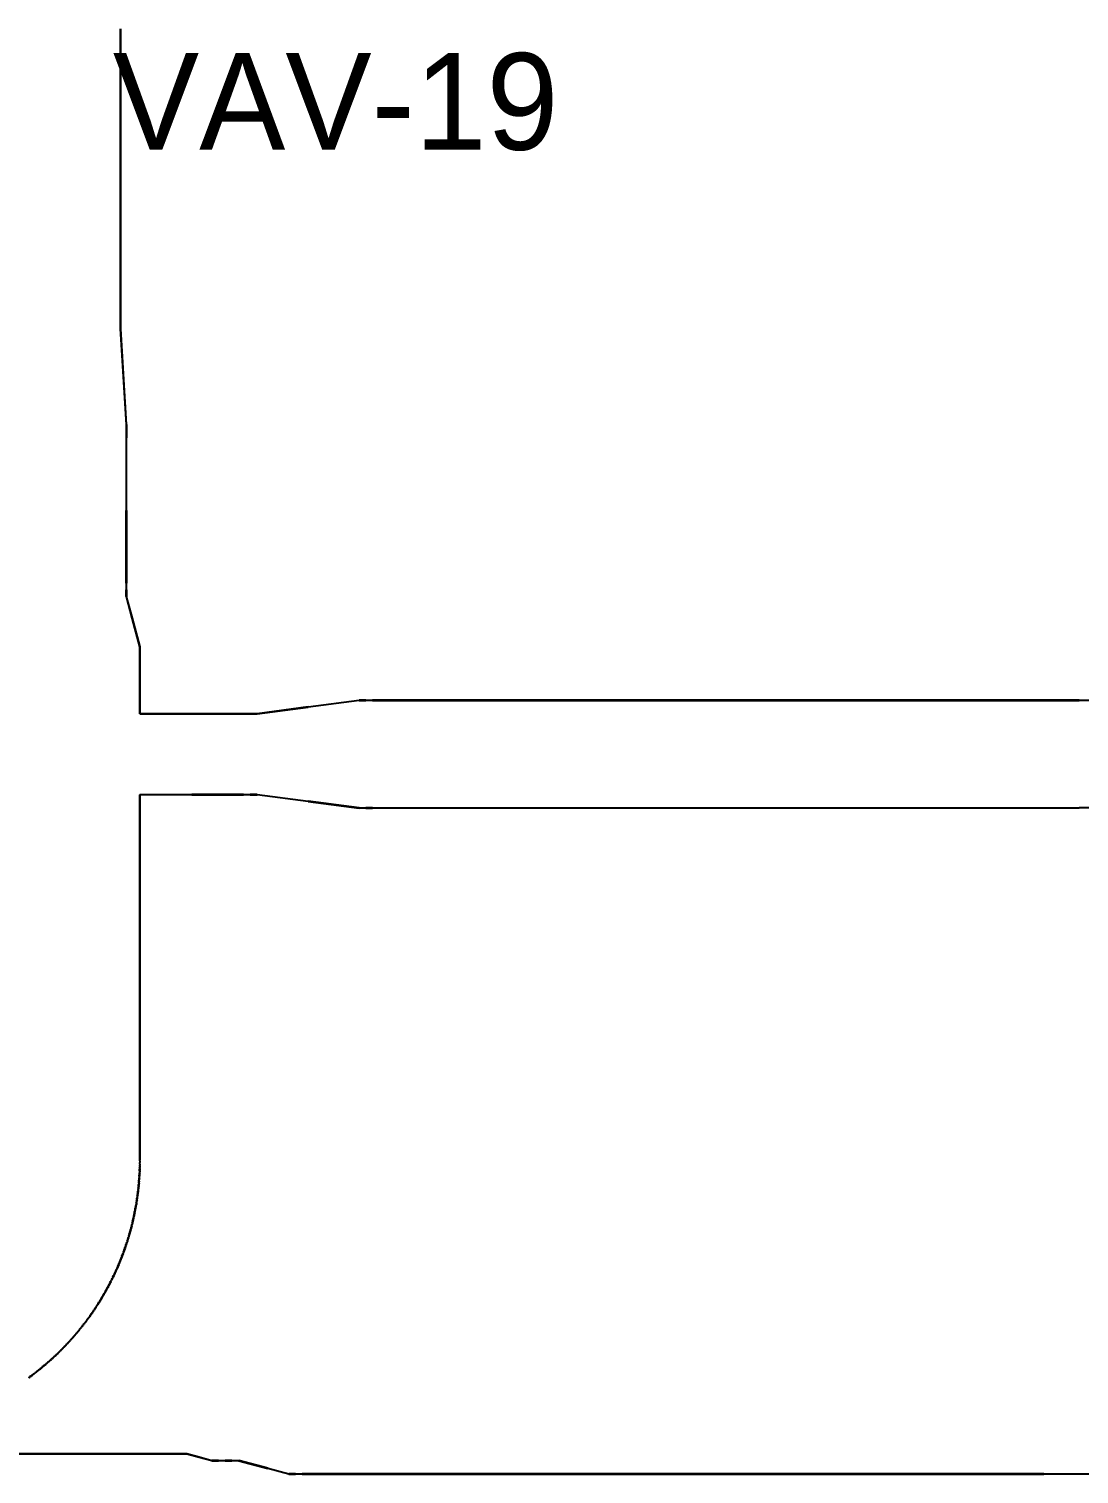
# Model space of a CAD drawing. Header units: metres. Extents: x 2 to 41.4, y 0.9 to 39.
# Drawn here: x 32.49 to 36.4, y 22.43 to 27.81 of the extents above; entities that cross this region are included whole.
import ezdxf

# ---------------------------------------------------------------- set-up
doc = ezdxf.new("R2010")
doc.units = ezdxf.units.M
doc.layers.add('BSA_MATERIAL_SECTION', color=7, linetype='Continuous')
doc.layers.add('BSA_VAV_LABEL', color=7, linetype='Continuous')

msp = doc.modelspace()

# ---------------------------------------------------------------- linework, layer by layer
at = {"layer": 'BSA_MATERIAL_SECTION'}
for p, q in [((32.8311, 26.7421), (32.8311, 27.8089)), ((32.8319, 27.8089), (32.8311, 27.8089)), ((32.8319, 27.8089), (32.8319, 26.7421)), ((32.8319, 26.7421), (32.8311, 26.7421)), ((32.8311, 26.6921), (32.8311, 26.7421)), ((32.8311, 26.7421), (32.8319, 26.7421)), ((32.8319, 26.7421), (32.8319, 26.6921)), ((32.8311, 26.6921), (32.8533, 26.3365)), ((32.8541, 26.3365), (32.8319, 26.6921)), ((32.8533, 26.3365), (32.8533, 26.2865)), ((32.8541, 26.3365), (32.8541, 26.2865)), ((32.8533, 26.2865), (32.8537, 26.2865)), ((32.8533, 26.2865), (32.8533, 26.016)), ((32.8537, 26.2865), (32.8533, 26.2865)), ((32.8541, 26.2865), (32.8537, 26.2865)), ((32.8537, 26.2865), (32.8541, 26.2865)), ((32.8541, 26.016), (32.8541, 26.2865)), ((32.8533, 25.7455), (32.8533, 26.016)), ((32.8541, 26.016), (32.8541, 25.7455)), ((32.8533, 25.7455), (32.8533, 25.7205)), ((32.8537, 25.7455), (32.8533, 25.7455)), ((32.8533, 25.7455), (32.8537, 25.7455)), ((32.8533, 25.6955), (32.8533, 25.7205)), ((32.8537, 25.7455), (32.8541, 25.7455)), ((32.8541, 25.7455), (32.8537, 25.7455)), ((32.8541, 25.7205), (32.8541, 25.7455)), ((32.8541, 25.7205), (32.8541, 25.6955)), ((32.8533, 25.6955), (32.8747, 25.6155)), ((32.8755, 25.6155), (32.8541, 25.6955)), ((32.9033, 25.5089), (32.8747, 25.6155)), ((32.8755, 25.6155), (32.9041, 25.5089)), ((32.9033, 25.5089), (32.9033, 25.4839)), ((32.9041, 25.4839), (32.9041, 25.5089)), ((32.9033, 25.4589), (32.9033, 25.4839)), ((32.9037, 25.4589), (32.9033, 25.4589)), ((32.9033, 25.4589), (32.9033, 25.3446)), ((32.9037, 25.4589), (32.9033, 25.4589)), ((32.9037, 25.4589), (32.9041, 25.4589)), ((32.9037, 25.4589), (32.9041, 25.4589)), ((32.9041, 25.4839), (32.9041, 25.4589)), ((32.9041, 25.3451), (32.9041, 25.4589)), ((32.9033, 25.2589), (32.9033, 25.3446)), ((32.9041, 25.3451), (32.9041, 25.2597)), ((33.5298, 25.2847), (33.7197, 25.3097)), ((33.7197, 25.3089), (33.5298, 25.2839)), ((33.7447, 25.3097), (33.7197, 25.3097)), ((33.7197, 25.3089), (33.7447, 25.3089)), ((33.7447, 25.3097), (33.7697, 25.3097)), ((33.7697, 25.3089), (33.7447, 25.3089)), ((33.7697, 25.3097), (33.7697, 25.3093)), ((36.4007, 25.3097), (33.7697, 25.3097)), ((33.7697, 25.3097), (33.7697, 25.3093)), ((33.7697, 25.3089), (33.7697, 25.3093)), ((33.7697, 25.3089), (33.7697, 25.3093)), ((33.7697, 25.3089), (36.4007, 25.3089)), ((39.0316, 25.3089), (36.4007, 25.3089)), ((32.9033, 25.2589), (33.0966, 25.2589)), ((33.097, 25.2597), (32.9041, 25.2597)), ((33.2899, 25.2589), (33.0966, 25.2589)), ((33.097, 25.2597), (33.2899, 25.2597)), ((33.2899, 25.2597), (33.2899, 25.2593)), ((33.2899, 25.2593), (33.2899, 25.2597)), ((33.3149, 25.2597), (33.2899, 25.2597)), ((33.2899, 25.2589), (33.2899, 25.2593)), ((33.2899, 25.2593), (33.2899, 25.2589)), ((33.2899, 25.2589), (33.3149, 25.2589)), ((33.3149, 25.2597), (33.3399, 25.2597)), ((33.3399, 25.2589), (33.3149, 25.2589)), ((33.5298, 25.2847), (33.3399, 25.2597)), ((33.3399, 25.2589), (33.5298, 25.2839)), ((32.9033, 24.9589), (32.9033, 24.8732)), ((32.9033, 24.9589), (33.0966, 24.9589)), ((32.9041, 24.8727), (32.9041, 24.9581)), ((33.097, 24.9581), (32.9041, 24.9581)), ((33.2899, 24.9589), (33.0966, 24.9589)), ((33.097, 24.9581), (33.2899, 24.9581)), ((33.2899, 24.9585), (33.2899, 24.9589)), ((33.2899, 24.9589), (33.2899, 24.9585)), ((33.2899, 24.9589), (33.3149, 24.9589)), ((33.2899, 24.9585), (33.2899, 24.9581)), ((33.2899, 24.9581), (33.2899, 24.9585)), ((33.3149, 24.9581), (33.2899, 24.9581)), ((33.3399, 24.9589), (33.3149, 24.9589)), ((33.3149, 24.9581), (33.3399, 24.9581)), ((33.3399, 24.9589), (33.5298, 24.9339)), ((33.5298, 24.9331), (33.3399, 24.9581)), ((33.7197, 24.9089), (33.5298, 24.9339)), ((33.5298, 24.9331), (33.7197, 24.9081)), ((32.9033, 24.7589), (32.9033, 24.8732)), ((32.9041, 24.8727), (32.9041, 24.7589)), ((33.7197, 24.9089), (33.7447, 24.9089)), ((33.7447, 24.9081), (33.7197, 24.9081)), ((33.7697, 24.9089), (33.7447, 24.9089)), ((33.7447, 24.9081), (33.7697, 24.9081)), ((33.7697, 24.9085), (33.7697, 24.9089)), ((33.7697, 24.9089), (36.4007, 24.9089)), ((33.7697, 24.9085), (33.7697, 24.9089)), ((33.7697, 24.9085), (33.7697, 24.9081)), ((33.7697, 24.9085), (33.7697, 24.9081)), ((36.4007, 24.9081), (33.7697, 24.9081)), ((39.0316, 24.9089), (36.4007, 24.9089)), ((32.9033, 24.7589), (32.9037, 24.7589)), ((32.9033, 24.7589), (32.9033, 24.1786)), ((32.9037, 24.7589), (32.9033, 24.7589)), ((32.9041, 24.7589), (32.9037, 24.7589)), ((32.9037, 24.7589), (32.9041, 24.7589)), ((32.9041, 24.1786), (32.9041, 24.7589)), ((32.9033, 23.5983), (32.9033, 24.1786)), ((32.9041, 24.1786), (32.9041, 23.5983)), ((32.9028, 23.5668), (32.9027, 23.5636)), ((32.9029, 23.5699), (32.9028, 23.5668)), ((32.9029, 23.5699), (32.903, 23.5731)), ((32.9031, 23.5762), (32.903, 23.5731)), ((32.9032, 23.5826), (32.9031, 23.5794)), ((32.9031, 23.5762), (32.9031, 23.5794)), ((32.9032, 23.5857), (32.9033, 23.5889)), ((32.9032, 23.5826), (32.9032, 23.5857)), ((32.9033, 23.5952), (32.9033, 23.5983)), ((32.9033, 23.5983), (32.9037, 23.5983)), ((32.9033, 23.5983), (32.9037, 23.5983)), ((32.9033, 23.5952), (32.9033, 23.592)), ((32.9033, 23.592), (32.9033, 23.5889)), ((32.9035, 23.5636), (32.9036, 23.5668)), ((32.9037, 23.5699), (32.9036, 23.5668)), ((32.9041, 23.5983), (32.9037, 23.5983)), ((32.9041, 23.5983), (32.9037, 23.5983)), ((32.9037, 23.5699), (32.9038, 23.5731)), ((32.9039, 23.5762), (32.9038, 23.5731)), ((32.904, 23.5825), (32.9039, 23.5794)), ((32.9039, 23.5762), (32.9039, 23.5794)), ((32.904, 23.5857), (32.9041, 23.5889)), ((32.904, 23.5825), (32.904, 23.5857)), ((32.9041, 23.5952), (32.9041, 23.5983)), ((32.9041, 23.5952), (32.9041, 23.592)), ((32.9041, 23.592), (32.9041, 23.5889)), ((32.8997, 23.5133), (32.8994, 23.5101)), ((32.8997, 23.5133), (32.8999, 23.5164)), ((32.9002, 23.5195), (32.8999, 23.5164)), ((32.9002, 23.5195), (32.9004, 23.5227)), ((32.9005, 23.5132), (32.9002, 23.51)), ((32.9007, 23.5258), (32.9004, 23.5227)), ((32.9005, 23.5132), (32.9007, 23.5163)), ((32.9007, 23.5258), (32.9009, 23.529)), ((32.901, 23.5195), (32.9007, 23.5163)), ((32.9009, 23.529), (32.9011, 23.5321)), ((32.901, 23.5195), (32.9012, 23.5226)), ((32.9013, 23.5353), (32.9011, 23.5321)), ((32.9012, 23.5226), (32.9015, 23.5258)), ((32.9015, 23.5384), (32.9013, 23.5353)), ((32.9015, 23.5384), (32.9017, 23.5416)), ((32.9017, 23.5289), (32.9015, 23.5258)), ((32.9019, 23.5447), (32.9017, 23.5416)), ((32.9019, 23.5321), (32.9017, 23.5289)), ((32.9019, 23.5447), (32.902, 23.5479)), ((32.9019, 23.5321), (32.9021, 23.5352)), ((32.902, 23.5479), (32.9022, 23.551)), ((32.9021, 23.5352), (32.9023, 23.5384)), ((32.9023, 23.5542), (32.9022, 23.551)), ((32.9025, 23.5573), (32.9023, 23.5542)), ((32.9025, 23.5415), (32.9023, 23.5384)), ((32.9025, 23.5573), (32.9026, 23.5605)), ((32.9025, 23.5415), (32.9027, 23.5447)), ((32.9026, 23.5605), (32.9027, 23.5636)), ((32.9028, 23.5478), (32.9027, 23.5447)), ((32.903, 23.551), (32.9028, 23.5478)), ((32.903, 23.551), (32.9031, 23.5541)), ((32.9033, 23.5573), (32.9031, 23.5541)), ((32.9033, 23.5573), (32.9034, 23.5605)), ((32.9035, 23.5636), (32.9034, 23.5605)), ((32.8928, 23.4537), (32.8932, 23.4569)), ((32.8937, 23.46), (32.8932, 23.4569)), ((32.8941, 23.4631), (32.8937, 23.46)), ((32.894, 23.4567), (32.8945, 23.4599)), ((32.8941, 23.4631), (32.8945, 23.4662)), ((32.8949, 23.4694), (32.8945, 23.4662)), ((32.8945, 23.4599), (32.8949, 23.463)), ((32.8949, 23.4694), (32.8954, 23.4725)), ((32.8953, 23.4661), (32.8949, 23.463)), ((32.8957, 23.4693), (32.8953, 23.4661)), ((32.8957, 23.4756), (32.8954, 23.4725)), ((32.8957, 23.4756), (32.8961, 23.4787)), ((32.8957, 23.4693), (32.8961, 23.4724)), ((32.8961, 23.4787), (32.8965, 23.4819)), ((32.8965, 23.4755), (32.8961, 23.4724)), ((32.8969, 23.485), (32.8965, 23.4819)), ((32.8965, 23.4755), (32.8969, 23.4787)), ((32.8972, 23.4881), (32.8969, 23.485)), ((32.8973, 23.4818), (32.8969, 23.4787)), ((32.8972, 23.4881), (32.8976, 23.4913)), ((32.8973, 23.4818), (32.8977, 23.4849)), ((32.8979, 23.4944), (32.8976, 23.4913)), ((32.898, 23.4881), (32.8977, 23.4849)), ((32.8979, 23.4944), (32.8982, 23.4976)), ((32.898, 23.4881), (32.8984, 23.4912)), ((32.8985, 23.5007), (32.8982, 23.4976)), ((32.8987, 23.4943), (32.8984, 23.4912)), ((32.8985, 23.5007), (32.8988, 23.5038)), ((32.8987, 23.4943), (32.899, 23.4975)), ((32.8988, 23.5038), (32.8991, 23.507)), ((32.8993, 23.5006), (32.899, 23.4975)), ((32.8994, 23.5101), (32.8991, 23.507)), ((32.8993, 23.5006), (32.8996, 23.5038)), ((32.8999, 23.5069), (32.8996, 23.5038)), ((32.8999, 23.5069), (32.9002, 23.51)), ((32.8836, 23.4009), (32.8842, 23.404)), ((32.8842, 23.404), (32.8848, 23.4071)), ((32.8844, 23.4008), (32.885, 23.4039)), ((32.8854, 23.4102), (32.8848, 23.4071)), ((32.8856, 23.4069), (32.885, 23.4039)), ((32.886, 23.4133), (32.8854, 23.4102)), ((32.8856, 23.4069), (32.8862, 23.41)), ((32.886, 23.4133), (32.8866, 23.4164)), ((32.8868, 23.4131), (32.8862, 23.41)), ((32.8866, 23.4164), (32.8872, 23.4195)), ((32.8868, 23.4131), (32.8874, 23.4163)), ((32.8877, 23.4226), (32.8872, 23.4195)), ((32.888, 23.4194), (32.8874, 23.4163)), ((32.8877, 23.4226), (32.8883, 23.4257)), ((32.888, 23.4194), (32.8885, 23.4225)), ((32.8888, 23.4288), (32.8883, 23.4257)), ((32.8891, 23.4256), (32.8885, 23.4225)), ((32.8888, 23.4288), (32.8894, 23.4319)), ((32.8891, 23.4256), (32.8896, 23.4287)), ((32.8899, 23.435), (32.8894, 23.4319)), ((32.8896, 23.4287), (32.8901, 23.4318)), ((32.8904, 23.4382), (32.8899, 23.435)), ((32.8907, 23.4349), (32.8901, 23.4318)), ((32.8904, 23.4382), (32.8909, 23.4413)), ((32.8912, 23.438), (32.8907, 23.4349)), ((32.8914, 23.4444), (32.8909, 23.4413)), ((32.8912, 23.438), (32.8917, 23.4411)), ((32.8914, 23.4444), (32.8919, 23.4475)), ((32.8922, 23.4443), (32.8917, 23.4411)), ((32.8923, 23.4506), (32.8919, 23.4475)), ((32.8922, 23.4443), (32.8927, 23.4474)), ((32.8923, 23.4506), (32.8928, 23.4537)), ((32.8931, 23.4505), (32.8927, 23.4474)), ((32.8931, 23.4505), (32.8936, 23.4536)), ((32.894, 23.4567), (32.8936, 23.4536)), ((32.8724, 23.3517), (32.8716, 23.3487)), ((32.8724, 23.3517), (32.8732, 23.3548)), ((32.8732, 23.3515), (32.8724, 23.3485)), ((32.8732, 23.3548), (32.8739, 23.3578)), ((32.8732, 23.3515), (32.874, 23.3546)), ((32.8747, 23.3609), (32.8739, 23.3578)), ((32.874, 23.3546), (32.8747, 23.3576)), ((32.8754, 23.364), (32.8747, 23.3609)), ((32.8755, 23.3607), (32.8747, 23.3576)), ((32.8754, 23.364), (32.8762, 23.367)), ((32.8762, 23.3638), (32.8755, 23.3607)), ((32.8769, 23.3701), (32.8762, 23.367)), ((32.8762, 23.3638), (32.877, 23.3668)), ((32.8769, 23.3701), (32.8776, 23.3732)), ((32.8777, 23.3699), (32.877, 23.3668)), ((32.8776, 23.3732), (32.8783, 23.3762)), ((32.8777, 23.3699), (32.8784, 23.373)), ((32.879, 23.3793), (32.8783, 23.3762)), ((32.8791, 23.3761), (32.8784, 23.373)), ((32.879, 23.3793), (32.8797, 23.3824)), ((32.8791, 23.3761), (32.8798, 23.3791)), ((32.8804, 23.3855), (32.8797, 23.3824)), ((32.8805, 23.3822), (32.8798, 23.3791)), ((32.881, 23.3886), (32.8804, 23.3855)), ((32.8805, 23.3822), (32.8812, 23.3853)), ((32.881, 23.3886), (32.8817, 23.3916)), ((32.8812, 23.3853), (32.8818, 23.3884)), ((32.8824, 23.3947), (32.8817, 23.3916)), ((32.8825, 23.3915), (32.8818, 23.3884)), ((32.8824, 23.3947), (32.883, 23.3978)), ((32.8831, 23.3946), (32.8825, 23.3915)), ((32.8836, 23.4009), (32.883, 23.3978)), ((32.8831, 23.3946), (32.8838, 23.3977)), ((32.8844, 23.4008), (32.8838, 23.3977)), ((32.8569, 23.2971), (32.8559, 23.2941)), ((32.8576, 23.2969), (32.8567, 23.2939)), ((32.8569, 23.2971), (32.8578, 23.3001)), ((32.8576, 23.2969), (32.8586, 23.2999)), ((32.8587, 23.3031), (32.8578, 23.3001)), ((32.8595, 23.3029), (32.8586, 23.2999)), ((32.8587, 23.3031), (32.8597, 23.3062)), ((32.8595, 23.3029), (32.8604, 23.3059)), ((32.8597, 23.3062), (32.8606, 23.3092)), ((32.8613, 23.3089), (32.8604, 23.3059)), ((32.8615, 23.3122), (32.8606, 23.3092)), ((32.8613, 23.3089), (32.8623, 23.312)), ((32.8624, 23.3152), (32.8615, 23.3122)), ((32.8632, 23.315), (32.8623, 23.312)), ((32.8624, 23.3152), (32.8633, 23.3182)), ((32.8632, 23.315), (32.864, 23.318)), ((32.8642, 23.3213), (32.8633, 23.3182)), ((32.8649, 23.3211), (32.864, 23.318)), ((32.8642, 23.3213), (32.865, 23.3243)), ((32.8649, 23.3211), (32.8658, 23.3241)), ((32.865, 23.3243), (32.8659, 23.3273)), ((32.8666, 23.3271), (32.8658, 23.3241)), ((32.8667, 23.3304), (32.8659, 23.3273)), ((32.8666, 23.3271), (32.8675, 23.3302)), ((32.8667, 23.3304), (32.8676, 23.3334)), ((32.8683, 23.3332), (32.8675, 23.3302)), ((32.8684, 23.3365), (32.8676, 23.3334)), ((32.8683, 23.3332), (32.8692, 23.3362)), ((32.8684, 23.3365), (32.8692, 23.3395)), ((32.87, 23.3426), (32.8692, 23.3395)), ((32.87, 23.3393), (32.8692, 23.3362)), ((32.8708, 23.3456), (32.87, 23.3426)), ((32.87, 23.3393), (32.8708, 23.3423)), ((32.8708, 23.3456), (32.8716, 23.3487)), ((32.8716, 23.3454), (32.8708, 23.3423)), ((32.8716, 23.3454), (32.8724, 23.3485)), ((32.8371, 23.2405), (32.8382, 23.2435)), ((32.839, 23.2432), (32.8379, 23.2403)), ((32.8393, 23.2464), (32.8382, 23.2435)), ((32.839, 23.2432), (32.8401, 23.2462)), ((32.8393, 23.2464), (32.8404, 23.2494)), ((32.8412, 23.2491), (32.8401, 23.2462)), ((32.8415, 23.2524), (32.8404, 23.2494)), ((32.8412, 23.2491), (32.8423, 23.2521)), ((32.8426, 23.2553), (32.8415, 23.2524)), ((32.8434, 23.255), (32.8423, 23.2521)), ((32.8426, 23.2553), (32.8437, 23.2583)), ((32.8434, 23.255), (32.8445, 23.258)), ((32.8437, 23.2583), (32.8448, 23.2612)), ((32.8455, 23.261), (32.8445, 23.258)), ((32.8458, 23.2642), (32.8448, 23.2612)), ((32.8455, 23.261), (32.8466, 23.264)), ((32.8458, 23.2642), (32.8469, 23.2672)), ((32.8476, 23.2669), (32.8466, 23.264)), ((32.8479, 23.2702), (32.8469, 23.2672)), ((32.8476, 23.2669), (32.8487, 23.2699)), ((32.8479, 23.2702), (32.849, 23.2732)), ((32.8497, 23.2729), (32.8487, 23.2699)), ((32.85, 23.2761), (32.849, 23.2732)), ((32.8497, 23.2729), (32.8507, 23.2759)), ((32.851, 23.2791), (32.85, 23.2761)), ((32.8517, 23.2789), (32.8507, 23.2759)), ((32.851, 23.2791), (32.852, 23.2821)), ((32.8517, 23.2789), (32.8527, 23.2819)), ((32.852, 23.2821), (32.853, 23.2851)), ((32.8537, 23.2849), (32.8527, 23.2819)), ((32.854, 23.2881), (32.853, 23.2851)), ((32.8537, 23.2849), (32.8547, 23.2879)), ((32.854, 23.2881), (32.8549, 23.2911)), ((32.8547, 23.2879), (32.8557, 23.2909)), ((32.8559, 23.2941), (32.8549, 23.2911)), ((32.8567, 23.2939), (32.8557, 23.2909)), ((32.814, 23.1853), (32.8153, 23.1881)), ((32.8147, 23.1849), (32.816, 23.1878)), ((32.8153, 23.1881), (32.8166, 23.191)), ((32.8173, 23.1907), (32.816, 23.1878)), ((32.8179, 23.1939), (32.8166, 23.191)), ((32.8173, 23.1907), (32.8186, 23.1936)), ((32.8191, 23.1968), (32.8179, 23.1939)), ((32.8186, 23.1936), (32.8199, 23.1965)), ((32.8191, 23.1968), (32.8204, 23.1997)), ((32.8211, 23.1994), (32.8199, 23.1965)), ((32.8217, 23.2026), (32.8204, 23.1997)), ((32.8224, 23.2022), (32.8211, 23.1994)), ((32.8217, 23.2026), (32.8229, 23.2055)), ((32.8224, 23.2022), (32.8236, 23.2051)), ((32.8241, 23.2084), (32.8229, 23.2055)), ((32.8249, 23.2081), (32.8236, 23.2051)), ((32.8241, 23.2084), (32.8254, 23.2113)), ((32.8249, 23.2081), (32.8261, 23.211)), ((32.8254, 23.2113), (32.8266, 23.2142)), ((32.8261, 23.211), (32.8273, 23.2139)), ((32.8278, 23.2171), (32.8266, 23.2142)), ((32.8285, 23.2168), (32.8273, 23.2139)), ((32.829, 23.22), (32.8278, 23.2171)), ((32.8285, 23.2168), (32.8297, 23.2197)), ((32.829, 23.22), (32.8302, 23.2229)), ((32.8309, 23.2226), (32.8297, 23.2197)), ((32.8302, 23.2229), (32.8313, 23.2259)), ((32.8321, 23.2256), (32.8309, 23.2226)), ((32.8325, 23.2288), (32.8313, 23.2259)), ((32.8321, 23.2256), (32.8333, 23.2285)), ((32.8337, 23.2317), (32.8325, 23.2288)), ((32.8333, 23.2285), (32.8344, 23.2314)), ((32.8337, 23.2317), (32.8348, 23.2347)), ((32.8356, 23.2344), (32.8344, 23.2314)), ((32.8348, 23.2347), (32.836, 23.2376)), ((32.8367, 23.2373), (32.8356, 23.2344)), ((32.8371, 23.2405), (32.836, 23.2376)), ((32.8367, 23.2373), (32.8379, 23.2403)), ((32.7876, 23.1315), (32.7891, 23.1342)), ((32.7906, 23.137), (32.7891, 23.1342)), ((32.7898, 23.1339), (32.7913, 23.1367)), ((32.7906, 23.137), (32.792, 23.1398)), ((32.7927, 23.1395), (32.7913, 23.1367)), ((32.7934, 23.1426), (32.792, 23.1398)), ((32.7927, 23.1395), (32.7942, 23.1423)), ((32.7934, 23.1426), (32.7949, 23.1455)), ((32.7956, 23.1451), (32.7942, 23.1423)), ((32.7963, 23.1483), (32.7949, 23.1455)), ((32.7956, 23.1451), (32.797, 23.1479)), ((32.7963, 23.1483), (32.7977, 23.1511)), ((32.797, 23.1479), (32.7984, 23.1507)), ((32.7991, 23.1539), (32.7977, 23.1511)), ((32.7998, 23.1536), (32.7984, 23.1507)), ((32.7991, 23.1539), (32.8005, 23.1567)), ((32.8012, 23.1564), (32.7998, 23.1536)), ((32.8019, 23.1596), (32.8005, 23.1567)), ((32.8012, 23.1564), (32.8026, 23.1592)), ((32.8033, 23.1624), (32.8019, 23.1596)), ((32.8026, 23.1592), (32.804, 23.1621)), ((32.8033, 23.1624), (32.8047, 23.1653)), ((32.8054, 23.1649), (32.804, 23.1621)), ((32.8047, 23.1653), (32.806, 23.1681)), ((32.8067, 23.1678), (32.8054, 23.1649)), ((32.8074, 23.1709), (32.806, 23.1681)), ((32.8067, 23.1678), (32.8081, 23.1706)), ((32.8074, 23.1709), (32.8087, 23.1738)), ((32.8094, 23.1735), (32.8081, 23.1706)), ((32.8101, 23.1767), (32.8087, 23.1738)), ((32.8094, 23.1735), (32.8108, 23.1763)), ((32.8101, 23.1767), (32.8114, 23.1795)), ((32.8121, 23.1792), (32.8108, 23.1763)), ((32.8127, 23.1824), (32.8114, 23.1795)), ((32.8121, 23.1792), (32.8134, 23.1821)), ((32.814, 23.1853), (32.8127, 23.1824)), ((32.8147, 23.1849), (32.8134, 23.1821)), ((32.7597, 23.082), (32.7581, 23.0793)), ((32.7588, 23.0789), (32.7604, 23.0816)), ((32.7597, 23.082), (32.7613, 23.0847)), ((32.762, 23.0843), (32.7604, 23.0816)), ((32.7629, 23.0874), (32.7613, 23.0847)), ((32.762, 23.0843), (32.7636, 23.087)), ((32.7629, 23.0874), (32.7646, 23.0902)), ((32.7652, 23.0897), (32.7636, 23.087)), ((32.7662, 23.0929), (32.7646, 23.0902)), ((32.7652, 23.0897), (32.7668, 23.0925)), ((32.7662, 23.0929), (32.7677, 23.0956)), ((32.7668, 23.0925), (32.7684, 23.0952)), ((32.7693, 23.0983), (32.7677, 23.0956)), ((32.77, 23.0979), (32.7684, 23.0952)), ((32.7693, 23.0983), (32.7709, 23.1011)), ((32.7716, 23.1007), (32.77, 23.0979)), ((32.7725, 23.1038), (32.7709, 23.1011)), ((32.7716, 23.1007), (32.7732, 23.1034)), ((32.7725, 23.1038), (32.774, 23.1065)), ((32.7747, 23.1061), (32.7732, 23.1034)), ((32.7756, 23.1093), (32.774, 23.1065)), ((32.7747, 23.1061), (32.7763, 23.1089)), ((32.7756, 23.1093), (32.7771, 23.112)), ((32.7778, 23.1117), (32.7763, 23.1089)), ((32.7786, 23.1148), (32.7771, 23.112)), ((32.7778, 23.1117), (32.7793, 23.1144)), ((32.7786, 23.1148), (32.7801, 23.1176)), ((32.7809, 23.1172), (32.7793, 23.1144)), ((32.7817, 23.1203), (32.7801, 23.1176)), ((32.7809, 23.1172), (32.7824, 23.1199)), ((32.7817, 23.1203), (32.7832, 23.1231)), ((32.7824, 23.1199), (32.7839, 23.1227)), ((32.7847, 23.1259), (32.7832, 23.1231)), ((32.7854, 23.1255), (32.7839, 23.1227)), ((32.7847, 23.1259), (32.7861, 23.1287)), ((32.7869, 23.1283), (32.7854, 23.1255)), ((32.7876, 23.1315), (32.7861, 23.1287)), ((32.7869, 23.1283), (32.7883, 23.1311)), ((32.7898, 23.1339), (32.7883, 23.1311)), ((32.7218, 23.0239), (32.7237, 23.0265)), ((32.7255, 23.0291), (32.7237, 23.0265)), ((32.7243, 23.026), (32.7261, 23.0286)), ((32.7255, 23.0291), (32.7272, 23.0317)), ((32.7279, 23.0312), (32.7261, 23.0286)), ((32.729, 23.0343), (32.7272, 23.0317)), ((32.7279, 23.0312), (32.7297, 23.0338)), ((32.7308, 23.0369), (32.729, 23.0343)), ((32.7315, 23.0364), (32.7297, 23.0338)), ((32.7308, 23.0369), (32.7326, 23.0395)), ((32.7315, 23.0364), (32.7332, 23.039)), ((32.7326, 23.0395), (32.7343, 23.0421)), ((32.735, 23.0417), (32.7332, 23.039)), ((32.7361, 23.0447), (32.7343, 23.0421)), ((32.735, 23.0417), (32.7367, 23.0443)), ((32.7361, 23.0447), (32.7378, 23.0474)), ((32.7367, 23.0443), (32.7385, 23.0469)), ((32.7396, 23.05), (32.7378, 23.0474)), ((32.7402, 23.0495), (32.7385, 23.0469)), ((32.7413, 23.0526), (32.7396, 23.05)), ((32.7419, 23.0522), (32.7402, 23.0495)), ((32.7413, 23.0526), (32.743, 23.0553)), ((32.7419, 23.0522), (32.7437, 23.0548)), ((32.743, 23.0553), (32.7447, 23.0579)), ((32.7454, 23.0575), (32.7437, 23.0548)), ((32.7464, 23.0606), (32.7447, 23.0579)), ((32.7454, 23.0575), (32.7471, 23.0601)), ((32.7481, 23.0632), (32.7464, 23.0606)), ((32.7488, 23.0628), (32.7471, 23.0601)), ((32.7481, 23.0632), (32.7498, 23.0659)), ((32.7488, 23.0628), (32.7505, 23.0655)), ((32.7498, 23.0659), (32.7515, 23.0686)), ((32.7521, 23.0682), (32.7505, 23.0655)), ((32.7531, 23.0713), (32.7515, 23.0686)), ((32.7521, 23.0682), (32.7538, 23.0708)), ((32.7548, 23.0739), (32.7531, 23.0713)), ((32.7538, 23.0708), (32.7555, 23.0735)), ((32.7548, 23.0739), (32.7564, 23.0766)), ((32.7571, 23.0762), (32.7555, 23.0735)), ((32.7564, 23.0766), (32.7581, 23.0793)), ((32.7588, 23.0789), (32.7571, 23.0762)), ((32.684, 22.9734), (32.682, 22.971)), ((32.6827, 22.9705), (32.6846, 22.9729)), ((32.684, 22.9734), (32.686, 22.9759)), ((32.6846, 22.9729), (32.6866, 22.9754)), ((32.6879, 22.9784), (32.686, 22.9759)), ((32.6886, 22.9779), (32.6866, 22.9754)), ((32.6899, 22.9808), (32.6879, 22.9784)), ((32.6905, 22.9803), (32.6886, 22.9779)), ((32.6899, 22.9808), (32.6918, 22.9833)), ((32.6905, 22.9803), (32.6925, 22.9828)), ((32.6938, 22.9858), (32.6918, 22.9833)), ((32.6944, 22.9853), (32.6925, 22.9828)), ((32.6938, 22.9858), (32.6957, 22.9883)), ((32.6944, 22.9853), (32.6963, 22.9878)), ((32.6957, 22.9883), (32.6976, 22.9908)), ((32.6982, 22.9903), (32.6963, 22.9878)), ((32.6995, 22.9933), (32.6976, 22.9908)), ((32.6982, 22.9903), (32.7002, 22.9928)), ((32.7014, 22.9958), (32.6995, 22.9933)), ((32.7002, 22.9928), (32.7021, 22.9954)), ((32.7014, 22.9958), (32.7033, 22.9984)), ((32.704, 22.9979), (32.7021, 22.9954)), ((32.7052, 23.0009), (32.7033, 22.9984)), ((32.7059, 23.0004), (32.704, 22.9979)), ((32.7052, 23.0009), (32.7071, 23.0034)), ((32.7059, 23.0004), (32.7077, 23.0029)), ((32.7071, 23.0034), (32.709, 23.006)), ((32.7096, 23.0055), (32.7077, 23.0029)), ((32.7108, 23.0085), (32.709, 23.006)), ((32.7096, 23.0055), (32.7115, 23.008)), ((32.7108, 23.0085), (32.7127, 23.0111)), ((32.7115, 23.008), (32.7133, 23.0106)), ((32.7145, 23.0136), (32.7127, 23.0111)), ((32.7152, 23.0131), (32.7133, 23.0106)), ((32.7164, 23.0162), (32.7145, 23.0136)), ((32.7152, 23.0131), (32.717, 23.0157)), ((32.7164, 23.0162), (32.7182, 23.0187)), ((32.7189, 23.0183), (32.717, 23.0157)), ((32.7182, 23.0187), (32.72, 23.0213)), ((32.7207, 23.0208), (32.7189, 23.0183)), ((32.7218, 23.0239), (32.72, 23.0213)), ((32.7207, 23.0208), (32.7225, 23.0234)), ((32.7243, 23.026), (32.7225, 23.0234)), ((32.6367, 22.9185), (32.6388, 22.9208)), ((32.6394, 22.9203), (32.6372, 22.9179)), ((32.6388, 22.9208), (32.6409, 22.9231)), ((32.6415, 22.9226), (32.6394, 22.9203)), ((32.6431, 22.9254), (32.6409, 22.9231)), ((32.6415, 22.9226), (32.6437, 22.9249)), ((32.6431, 22.9254), (32.6452, 22.9278)), ((32.6437, 22.9249), (32.6458, 22.9273)), ((32.6473, 22.9301), (32.6452, 22.9278)), ((32.6479, 22.9296), (32.6458, 22.9273)), ((32.6494, 22.9325), (32.6473, 22.9301)), ((32.65, 22.932), (32.6479, 22.9296)), ((32.6494, 22.9325), (32.6515, 22.9348)), ((32.65, 22.932), (32.6521, 22.9343)), ((32.6515, 22.9348), (32.6536, 22.9372)), ((32.6542, 22.9367), (32.6521, 22.9343)), ((32.6557, 22.9396), (32.6536, 22.9372)), ((32.6542, 22.9367), (32.6563, 22.939)), ((32.6557, 22.9396), (32.6577, 22.9419)), ((32.6563, 22.939), (32.6583, 22.9414)), ((32.6598, 22.9443), (32.6577, 22.9419)), ((32.6604, 22.9438), (32.6583, 22.9414)), ((32.6598, 22.9443), (32.6619, 22.9467)), ((32.6625, 22.9462), (32.6604, 22.9438)), ((32.6639, 22.9491), (32.6619, 22.9467)), ((32.6625, 22.9462), (32.6645, 22.9486)), ((32.666, 22.9515), (32.6639, 22.9491)), ((32.6666, 22.951), (32.6645, 22.9486)), ((32.666, 22.9515), (32.668, 22.9539)), ((32.6666, 22.951), (32.6686, 22.9534)), ((32.668, 22.9539), (32.67, 22.9563)), ((32.6706, 22.9558), (32.6686, 22.9534)), ((32.672, 22.9588), (32.67, 22.9563)), ((32.6706, 22.9558), (32.6727, 22.9583)), ((32.6741, 22.9612), (32.672, 22.9588)), ((32.6727, 22.9583), (32.6747, 22.9607)), ((32.6741, 22.9612), (32.6761, 22.9636)), ((32.6767, 22.9631), (32.6747, 22.9607)), ((32.6781, 22.9661), (32.6761, 22.9636)), ((32.6787, 22.9656), (32.6767, 22.9631)), ((32.6781, 22.9661), (32.68, 22.9685)), ((32.6787, 22.9656), (32.6807, 22.968)), ((32.68, 22.9685), (32.682, 22.971)), ((32.6827, 22.9705), (32.6807, 22.968)), ((32.5855, 22.8671), (32.5831, 22.865)), ((32.586, 22.8665), (32.5837, 22.8644)), ((32.5855, 22.8671), (32.5878, 22.8693)), ((32.5883, 22.8687), (32.586, 22.8665)), ((32.5901, 22.8714), (32.5878, 22.8693)), ((32.5883, 22.8687), (32.5906, 22.8708)), ((32.5923, 22.8736), (32.5901, 22.8714)), ((32.5929, 22.873), (32.5906, 22.8708)), ((32.5923, 22.8736), (32.5946, 22.8758)), ((32.5929, 22.873), (32.5952, 22.8752)), ((32.5946, 22.8758), (32.5969, 22.878)), ((32.5975, 22.8774), (32.5952, 22.8752)), ((32.5992, 22.8802), (32.5969, 22.878)), ((32.5975, 22.8774), (32.5997, 22.8796)), ((32.5992, 22.8802), (32.6014, 22.8824)), ((32.5997, 22.8796), (32.602, 22.8818)), ((32.6037, 22.8846), (32.6014, 22.8824)), ((32.6042, 22.884), (32.602, 22.8818)), ((32.6059, 22.8868), (32.6037, 22.8846)), ((32.6042, 22.884), (32.6065, 22.8862)), ((32.6059, 22.8868), (32.6082, 22.889)), ((32.6087, 22.8884), (32.6065, 22.8862)), ((32.6082, 22.889), (32.6104, 22.8912)), ((32.611, 22.8907), (32.6087, 22.8884)), ((32.6126, 22.8934), (32.6104, 22.8912)), ((32.611, 22.8907), (32.6132, 22.8929)), ((32.6126, 22.8934), (32.6149, 22.8957)), ((32.6154, 22.8951), (32.6132, 22.8929)), ((32.6171, 22.8979), (32.6149, 22.8957)), ((32.6154, 22.8951), (32.6176, 22.8974)), ((32.6193, 22.9002), (32.6171, 22.8979)), ((32.6176, 22.8974), (32.6198, 22.8996)), ((32.6193, 22.9002), (32.6215, 22.9025)), ((32.622, 22.9019), (32.6198, 22.8996)), ((32.6237, 22.9047), (32.6215, 22.9025)), ((32.6242, 22.9042), (32.622, 22.9019)), ((32.6237, 22.9047), (32.6258, 22.907)), ((32.6242, 22.9042), (32.6264, 22.9064)), ((32.6258, 22.907), (32.628, 22.9093)), ((32.6286, 22.9087), (32.6264, 22.9064)), ((32.6302, 22.9116), (32.628, 22.9093)), ((32.6286, 22.9087), (32.6308, 22.911)), ((32.6302, 22.9116), (32.6324, 22.9139)), ((32.6308, 22.911), (32.6329, 22.9133)), ((32.6345, 22.9162), (32.6324, 22.9139)), ((32.6351, 22.9156), (32.6329, 22.9133)), ((32.6367, 22.9185), (32.6345, 22.9162)), ((32.6351, 22.9156), (32.6372, 22.9179)), ((32.5183, 22.8098), (32.5208, 22.8117)), ((32.5233, 22.8137), (32.5208, 22.8117)), ((32.5213, 22.8111), (32.5238, 22.8131)), ((32.5233, 22.8137), (32.5257, 22.8157)), ((32.5262, 22.815), (32.5238, 22.8131)), ((32.5282, 22.8176), (32.5257, 22.8157)), ((32.5262, 22.815), (32.5287, 22.817)), ((32.5282, 22.8176), (32.5307, 22.8196)), ((32.5312, 22.819), (32.5287, 22.817)), ((32.5331, 22.8216), (32.5307, 22.8196)), ((32.5312, 22.819), (32.5336, 22.821)), ((32.5331, 22.8216), (32.5356, 22.8236)), ((32.5361, 22.8229), (32.5336, 22.821)), ((32.538, 22.8256), (32.5356, 22.8236)), ((32.5361, 22.8229), (32.5385, 22.8249)), ((32.538, 22.8256), (32.5404, 22.8276)), ((32.5409, 22.827), (32.5385, 22.8249)), ((32.5429, 22.8296), (32.5404, 22.8276)), ((32.5409, 22.827), (32.5434, 22.829)), ((32.5429, 22.8296), (32.5453, 22.8316)), ((32.5458, 22.831), (32.5434, 22.829)), ((32.5477, 22.8336), (32.5453, 22.8316)), ((32.5458, 22.831), (32.5482, 22.833)), ((32.5477, 22.8336), (32.5501, 22.8357)), ((32.5506, 22.8351), (32.5482, 22.833)), ((32.5525, 22.8377), (32.5501, 22.8357)), ((32.5506, 22.8351), (32.553, 22.8371)), ((32.5525, 22.8377), (32.5549, 22.8398)), ((32.553, 22.8371), (32.5554, 22.8392)), ((32.5573, 22.8418), (32.5549, 22.8398)), ((32.5578, 22.8412), (32.5554, 22.8392)), ((32.5573, 22.8418), (32.5597, 22.8439)), ((32.5602, 22.8433), (32.5578, 22.8412)), ((32.5621, 22.846), (32.5597, 22.8439)), ((32.5602, 22.8433), (32.5626, 22.8454)), ((32.5644, 22.848), (32.5621, 22.846)), ((32.5649, 22.8474), (32.5626, 22.8454)), ((32.5644, 22.848), (32.5668, 22.8501)), ((32.5649, 22.8474), (32.5673, 22.8495)), ((32.5691, 22.8522), (32.5668, 22.8501)), ((32.5697, 22.8516), (32.5673, 22.8495)), ((32.5691, 22.8522), (32.5715, 22.8543)), ((32.5697, 22.8516), (32.572, 22.8537)), ((32.5715, 22.8543), (32.5738, 22.8564)), ((32.572, 22.8537), (32.5744, 22.8559)), ((32.5762, 22.8586), (32.5738, 22.8564)), ((32.5767, 22.858), (32.5744, 22.8559)), ((32.5785, 22.8607), (32.5762, 22.8586)), ((32.579, 22.8601), (32.5767, 22.858)), ((32.5785, 22.8607), (32.5808, 22.8628)), ((32.579, 22.8601), (32.5814, 22.8622)), ((32.5808, 22.8628), (32.5831, 22.865)), ((32.5814, 22.8622), (32.5837, 22.8644)), ((32.491, 22.7883), (32.4885, 22.7864)), ((32.4906, 22.7889), (32.4931, 22.7908)), ((32.491, 22.7883), (32.4936, 22.7901)), ((32.4957, 22.7927), (32.4931, 22.7908)), ((32.4961, 22.792), (32.4936, 22.7901)), ((32.4957, 22.7927), (32.4982, 22.7945)), ((32.4961, 22.792), (32.4987, 22.7939)), ((32.4982, 22.7945), (32.5007, 22.7964)), ((32.5012, 22.7958), (32.4987, 22.7939)), ((32.5033, 22.7983), (32.5007, 22.7964)), ((32.5012, 22.7958), (32.5037, 22.7977)), ((32.5033, 22.7983), (32.5058, 22.8002)), ((32.5037, 22.7977), (32.5063, 22.7996)), ((32.5083, 22.8021), (32.5058, 22.8002)), ((32.5088, 22.8015), (32.5063, 22.7996)), ((32.5083, 22.8021), (32.5108, 22.804)), ((32.5113, 22.8034), (32.5088, 22.8015)), ((32.5133, 22.8059), (32.5108, 22.804)), ((32.5113, 22.8034), (32.5138, 22.8053)), ((32.5158, 22.8079), (32.5133, 22.8059)), ((32.5163, 22.8072), (32.5138, 22.8053)), ((32.5158, 22.8079), (32.5183, 22.8098)), ((32.5163, 22.8072), (32.5188, 22.8092)), ((32.5213, 22.8111), (32.5188, 22.8092)), ((32.6533, 22.5047), (32.2783, 22.5047)), ((32.2783, 22.5039), (32.6533, 22.5039)), ((32.6533, 22.5047), (33.0283, 22.5047)), ((33.0283, 22.5039), (32.6533, 22.5039)), ((33.0283, 22.5043), (33.0283, 22.5047)), ((33.0283, 22.5043), (33.0283, 22.5047)), ((33.0533, 22.5047), (33.0283, 22.5047)), ((33.0283, 22.5043), (33.0283, 22.5039)), ((33.0283, 22.5043), (33.0283, 22.5039)), ((33.0283, 22.5039), (33.0533, 22.5039)), ((33.0533, 22.5047), (33.0783, 22.5047)), ((33.0783, 22.5039), (33.0533, 22.5039)), ((33.125, 22.4922), (33.0783, 22.5047)), ((33.0783, 22.5039), (33.125, 22.4914)), ((33.125, 22.4922), (33.1716, 22.4797)), ((33.1716, 22.4789), (33.125, 22.4914)), ((33.1966, 22.4797), (33.1716, 22.4797)), ((33.1716, 22.4789), (33.1966, 22.4789)), ((33.1966, 22.4797), (33.2216, 22.4797)), ((33.2216, 22.4789), (33.1966, 22.4789)), ((33.2216, 22.4793), (33.2216, 22.4797)), ((33.2216, 22.4793), (33.2216, 22.4797)), ((33.2466, 22.4797), (33.2216, 22.4797)), ((33.2216, 22.4793), (33.2216, 22.4789)), ((33.2216, 22.4793), (33.2216, 22.4789)), ((33.2216, 22.4789), (33.2466, 22.4789)), ((33.2466, 22.4797), (33.2716, 22.4797)), ((33.2716, 22.4789), (33.2466, 22.4789)), ((33.3804, 22.4506), (33.2716, 22.4797)), ((33.2716, 22.4789), (33.3805, 22.4497)), ((33.3804, 22.4506), (33.4582, 22.4297)), ((33.4582, 22.4289), (33.3805, 22.4497)), ((33.4832, 22.4297), (33.4582, 22.4297)), ((33.4582, 22.4289), (33.4832, 22.4289)), ((33.4832, 22.4297), (33.5082, 22.4297)), ((33.5082, 22.4289), (33.4832, 22.4289)), ((33.5082, 22.4293), (33.5082, 22.4297)), ((36.2699, 22.4297), (33.5082, 22.4297)), ((33.5082, 22.4297), (33.5082, 22.4293)), ((33.5082, 22.4293), (33.5082, 22.4289)), ((33.5082, 22.4289), (33.5082, 22.4293)), ((33.5082, 22.4289), (36.2699, 22.4289)), ((36.2699, 22.4297), (39.0316, 22.4297)), ((39.0316, 22.4289), (36.2699, 22.4289))]:
    msp.add_line(p, q, dxfattribs=at)

# ---------------------------------------------------------------- texts
at = {"layer": 'BSA_VAV_LABEL'}
msp.add_text('VAV-19', height=0.36, dxfattribs=at).set_placement((32.8033, 27.3589))

doc.saveas('drawing.dxf')
